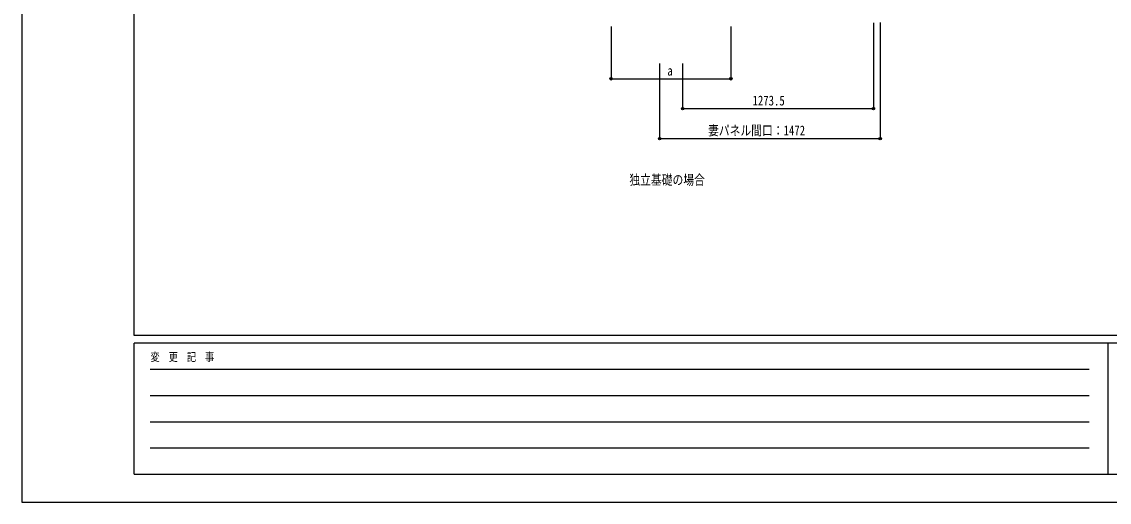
# Model space of a CAD drawing. Units: millimetres, scale not verified. Extents: x -10512 to 10512, y -7425 to 7425.
# Drawn here: x -10512 to -3253, y -7425 to -4219 of the extents above; entities that cross this region are included whole.
import ezdxf
from ezdxf.enums import TextEntityAlignment as Align

# ---------------------------------------------------------------- set-up
doc = ezdxf.new("R2010")
doc.units = ezdxf.units.MM
doc.header["$LTSCALE"] = 30
for name, color, linetype in [('0-2_USER1', 3, 'Continuous'), ('0-6_YKK_D', 6, 'Continuous'), ('0-7_YKK_ZWAK', 7, 'Continuous')]:
    doc.layers.add(name, color=color, linetype=linetype)
doc.styles.add('ＭＳ ゴシック', font='')
doc.styles.get('ＭＳ ゴシック').set_extended_font_data('MS Gothic')

msp = doc.modelspace()

# ---------------------------------------------------------------- linework, layer by layer
at = {"layer": '0-6_YKK_D'}
for p, q in [((-6578.92, -4249.7), (-6578.92, -4599.76)), ((-5778.92, -4249.7), (-5778.92, -4599.76)), ((-4827.42, -4225.16), (-4827.42, -4799.76)), ((-4782.42, -4224.16), (-4782.42, -4999.76)), ((-6254.42, -4497.78), (-6254.42, -4999.76)), ((-6100.92, -4497.78), (-6100.92, -4799.76)), ((-6578.92, -4598.76), (-5778.92, -4598.76)), ((-4827.42, -4798.76), (-6100.92, -4798.76)), ((-4782.42, -4998.76), (-6254.42, -4998.76))]:
    msp.add_line(p, q, dxfattribs=at)
for centre in [(-6578.92, -4598.76), (-5778.92, -4598.76), (-6100.92, -4798.76), (-4827.42, -4798.76), (-6254.42, -4998.76), (-4782.42, -4998.76)]:
    msp.add_circle(centre, 8.5, dxfattribs=at)
at = {"layer": '0-7_YKK_ZWAK'}
for p, q in [((-9762.45, -6312.5), (-9762.45, 6937.5)), ((9737.55, -6312.5), (-9762.45, -6312.5)), ((-3262.45, -6362.5), (-9762.45, -6362.5)), ((-9762.45, -7237.5), (-9762.45, -6362.5)), ((-3262.45, -6362.5), (-3262.45, -7237.5)), ((-12.45, -6362.5), (-3262.45, -6362.5)), ((-9656.2, -6537.5), (-3387.45, -6537.5)), ((-9656.2, -6712.5), (-3387.45, -6712.5)), ((-9656.2, -6887.5), (-3387.45, -6887.5)), ((-9656.2, -7062.5), (-3387.45, -7062.5)), ((-9762.45, -7237.5), (-3262.45, -7237.5)), ((-3262.45, -7237.5), (-12.45, -7237.5))]:
    msp.add_line(p, q, dxfattribs=at)
msp.add_lwpolyline([(-10512.5, -7425), (10512.5, -7425), (10512.5, 7425), (-10512.5, 7425)], close=True, dxfattribs=at)

# ---------------------------------------------------------------- texts
at = {"layer": '0-2_USER1', "style": 'ＭＳ ゴシック', "width": 0.8}
msp.add_text('独立基礎の場合', height=65.98, dxfattribs=at).set_placement((-6456.45, -5326.18), align=Align.BOTTOM_LEFT)
at = {"layer": '0-6_YKK_D', "style": 'ＭＳ ゴシック', "width": 0.8}
for s, p in [('a', (-6202.92, -4597.96)), ('1273.5', (-5634.57, -4797.09)), ('妻パネル間口：1472', (-5931.22, -4996.76))]:
    msp.add_text(s, height=65.98, dxfattribs=at).set_placement(p, align=Align.BOTTOM_LEFT)
at = {"layer": '0-7_YKK_ZWAK', "style": 'ＭＳ ゴシック', "width": 0.8}
msp.add_text('変  更  記  事', height=54.99, dxfattribs=at).set_placement((-9653.28, -6500), align=Align.BOTTOM_LEFT)

doc.saveas('drawing.dxf')
